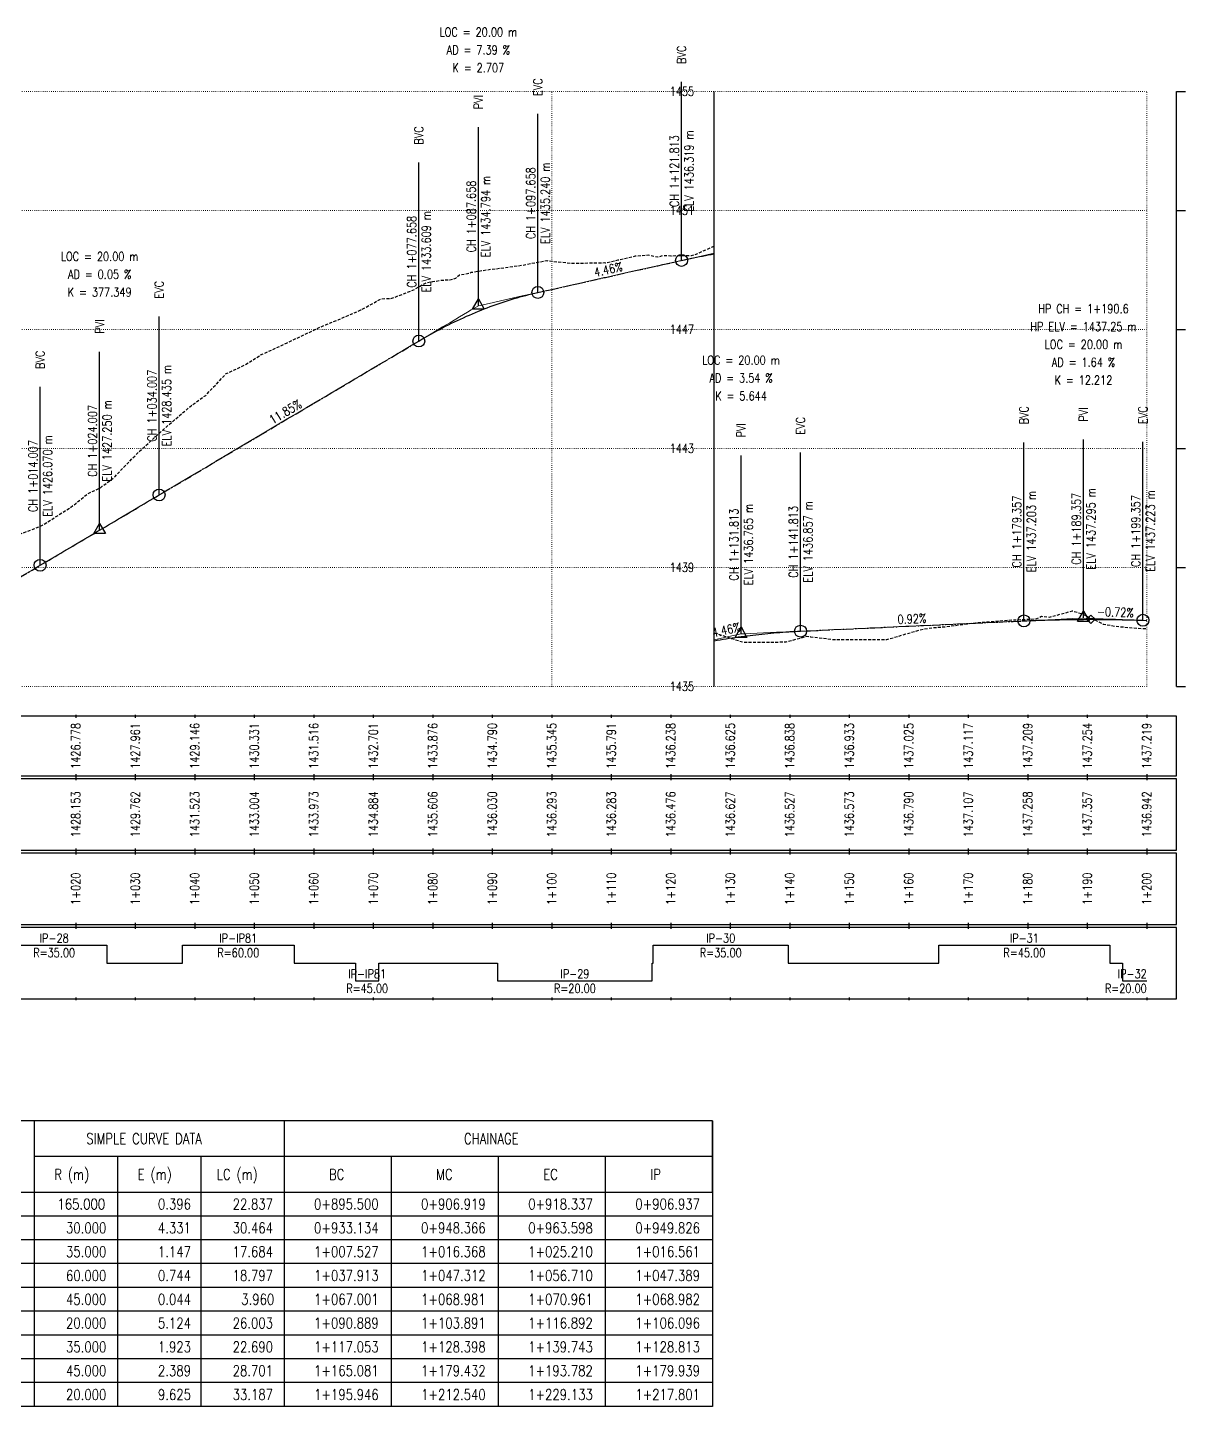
# Model space of a CAD drawing. Extents: x 337736 to 342003, y 3067251 to 3069533.
# Drawn here: x 339387.8 to 339582.4, y 3067266.7 to 3067498.5 of the extents above; entities that cross this region are included whole.
import ezdxf
from ezdxf.enums import TextEntityAlignment as Align

# ---------------------------------------------------------------- set-up
doc = ezdxf.new("R2010")
doc.units = 0
doc.header["$MEASUREMENT"] = 0
for name, pattern in [('Center', [2, 1.25, -0.25, 0.25, -0.25]), ('Dashed', [0.75, 0.5, -0.25]), ('Dot', [0.25, 0, -0.25])]:
    doc.linetypes.add(name, pattern=pattern)
for name, color, linetype in [('Chainage_TXT', 7, 'Continuous'), ('DesignRL_TXT', 5, 'Continuous'), ('ExistRL_TXT', 3, 'Continuous'), ('GL', 3, 'Dashed'), ('Grade Text', 7, 'Continuous'), ('HC_Data', 7, 'Continuous'), ('HL Point', 2, 'Continuous'), ('Horizontal Alignment', 7, 'Continuous'), ('Scale Line', 1, 'Continuous'), ('TitleBox', 7, 'Continuous'), ('VIP Mark', 7, 'Continuous')]:
    doc.layers.add(name, color=color, linetype=linetype)
for name, color, linetype, lineweight in [('Grids', 9, 'Dot', 13), ('Vertical Alignment', 5, 'Center', 30), ('VIP Line', 2, 'Continuous', 5)]:
    doc.layers.add(name, color=color, linetype=linetype, lineweight=lineweight)
doc.styles.get("Standard").update_dxf_attribs({"font": 'simplex.shx'})

msp = doc.modelspace()

# ---------------------------------------------------------------- linework, layer by layer
at = {"layer": 'GL', "flags": 128}
for points in [[(339371.17, 3067405.48), (339374.31, 3067407.93), (339375.87, 3067408.5), (339378.38, 3067409.42), (339379.62, 3067410.15), (339382.53, 3067411.69), (339384.86, 3067412.75), (339388.52, 3067414.09), (339390.29, 3067414.82), (339393.75, 3067417.04), (339394.98, 3067417.78), (339395.87, 3067418.5), (339397.89, 3067420.12), (339399.88, 3067421.08), (339400.08, 3067421.18), (339400.32, 3067421.36), (339402.49, 3067423), (339402.88, 3067423.48), (339406.39, 3067427.08), (339408.49, 3067429.01), (339410.61, 3067430.91), (339410.63, 3067430.93), (339412.45, 3067432.51), (339415.36, 3067434.99), (339415.87, 3067435.35), (339417.7, 3067436.65), (339421.16, 3067440.31), (339424.35, 3067441.78), (339426.93, 3067443.44), (339431.42, 3067445.47), (339432.93, 3067446.23), (339435.87, 3067447.6), (339437.82, 3067448.51), (339439.98, 3067449.36), (339443.79, 3067451), (339447.16, 3067452.87), (339448.98, 3067452.96), (339452.51, 3067454.31), (339454.76, 3067455.59), (339455.87, 3067455.77), (339457.51, 3067456.03), (339458.72, 3067456.05), (339459.75, 3067456.32), (339460.35, 3067456.9), (339461.73, 3067457.13), (339462.34, 3067457.33), (339463.53, 3067457.52), (339465.84, 3067457.88), (339466.55, 3067457.93), (339470.9, 3067458.52), (339471.71, 3067458.7), (339475.02, 3067459.29), (339475.87, 3067459.2), (339479.04, 3067458.87), (339479.5, 3067458.86), (339480.38, 3067458.86), (339484.69, 3067458.95), (339484.9, 3067458.93), (339487.01, 3067459.41), (339489.97, 3067460.08), (339492.09, 3067460.24), (339493.67, 3067459.9), (339494.51, 3067460.17), (339495.87, 3067460.12), (339499.33, 3067460.15), (339499.96, 3067460.29), (339503.19, 3067461.76)], [(339503.19, 3067396.76), (339506.11, 3067395.79), (339507.68, 3067395.29), (339507.98, 3067395.2), (339508.19, 3067395.19), (339513.65, 3067395.19), (339515.28, 3067395.23), (339515.55, 3067395.28), (339515.87, 3067395.37), (339518.68, 3067396.16), (339519.38, 3067396.09), (339523.27, 3067395.61), (339525.34, 3067395.6), (339530.19, 3067395.63), (339532.19, 3067395.61), (339535.38, 3067396.55), (339535.87, 3067396.69), (339538.34, 3067397.38), (339539.97, 3067397.62), (339542.06, 3067397.77), (339547.09, 3067398.43), (339553.44, 3067398.92), (339555.87, 3067399.02), (339557.26, 3067399.1), (339557.37, 3067399.16), (339558.2, 3067399.52), (339559.55, 3067399.39), (339563.39, 3067400.43), (339565.06, 3067399.92), (339565.23, 3067399.84), (339568.57, 3067398.2), (339570.6, 3067397.86), (339573.02, 3067397.61), (339575.87, 3067397.44)]]:
    msp.add_lwpolyline(points, dxfattribs=at)
at = {"layer": 'Grids'}
for p, q in [((339275.87, 3067487.73), (339575.87, 3067487.73)), ((339475.87, 3067387.73), (339475.87, 3067487.73)), ((339575.87, 3067387.73), (339575.87, 3067487.73)), ((339575.87, 3067387.73), (339575.87, 3067487.73)), ((339275.87, 3067467.73), (339575.87, 3067467.73)), ((339275.87, 3067447.73), (339575.87, 3067447.73)), ((339275.87, 3067427.73), (339575.87, 3067427.73)), ((339275.87, 3067407.73), (339575.87, 3067407.73)), ((339275.87, 3067387.73), (339575.87, 3067387.73))]:
    msp.add_line(p, q, dxfattribs=at)
at = {"layer": 'HC_Data'}
for p, q in [((339388.87, 3067314.73), (339388.87, 3067302.73)), ((339430.87, 3067314.73), (339430.87, 3067302.73)), ((339502.87, 3067314.73), (339502.87, 3067302.73)), ((339430.87, 3067308.73), (339388.87, 3067308.73)), ((339402.87, 3067308.73), (339402.87, 3067302.73)), ((339416.87, 3067308.73), (339416.87, 3067302.73)), ((339502.87, 3067308.73), (339430.87, 3067308.73)), ((339448.87, 3067308.73), (339448.87, 3067302.73)), ((339466.87, 3067308.73), (339466.87, 3067302.73)), ((339484.87, 3067308.73), (339484.87, 3067302.73)), ((339388.87, 3067302.73), (339388.87, 3067266.73)), ((339402.87, 3067302.73), (339402.87, 3067266.73)), ((339416.87, 3067302.73), (339416.87, 3067266.73)), ((339430.87, 3067302.73), (339430.87, 3067266.73)), ((339448.87, 3067302.73), (339448.87, 3067266.73)), ((339466.87, 3067302.73), (339466.87, 3067266.73)), ((339484.87, 3067302.73), (339484.87, 3067266.73)), ((339502.87, 3067302.73), (339502.87, 3067266.73)), ((339502.87, 3067298.73), (339270.87, 3067298.73)), ((339502.87, 3067294.73), (339270.87, 3067294.73)), ((339502.87, 3067290.73), (339270.87, 3067290.73)), ((339502.87, 3067286.73), (339270.87, 3067286.73)), ((339502.87, 3067282.73), (339270.87, 3067282.73)), ((339502.87, 3067278.73), (339270.87, 3067278.73)), ((339502.87, 3067274.73), (339270.87, 3067274.73)), ((339502.87, 3067270.73), (339270.87, 3067270.73)), ((339502.87, 3067266.73), (339270.87, 3067266.73))]:
    msp.add_line(p, q, dxfattribs=at)
msp.add_lwpolyline([(339270.87, 3067314.73), (339270.87, 3067302.73), (339502.87, 3067302.73), (339502.87, 3067314.73), (339270.87, 3067314.73)], dxfattribs=at)
at = {"layer": 'HL Point'}
msp.add_lwpolyline([(339565.76, 3067399.01), (339566.47, 3067399.72), (339567.18, 3067399.01), (339566.47, 3067398.3), (339565.76, 3067399.01)], dxfattribs=at)
at = {"layer": 'Horizontal Alignment'}
msp.add_lwpolyline([(339383.4, 3067344.23), (339401.08, 3067344.23), (339401.08, 3067341.23), (339413.78, 3067341.23), (339413.78, 3067344.23), (339432.58, 3067344.23), (339432.58, 3067341.23), (339442.87, 3067341.23), (339442.87, 3067338.23), (339446.83, 3067338.23), (339446.83, 3067341.23), (339466.76, 3067341.23), (339466.76, 3067338.23), (339492.76, 3067338.23), (339492.76, 3067341.23), (339492.92, 3067341.23), (339492.92, 3067344.23), (339515.61, 3067344.23), (339515.61, 3067341.23), (339540.95, 3067341.23), (339540.95, 3067344.23), (339569.65, 3067344.23), (339569.65, 3067341.23), (339571.82, 3067341.23), (339571.82, 3067338.23), (339575.87, 3067338.23)], dxfattribs=at)
at = {"layer": 'Scale Line'}
for p, q in [((339503.19, 3067387.73), (339503.19, 3067487.73)), ((339580.87, 3067387.73), (339580.87, 3067487.73)), ((339580.87, 3067487.73), (339582.37, 3067487.73)), ((339580.87, 3067467.73), (339582.37, 3067467.73)), ((339580.87, 3067447.73), (339582.37, 3067447.73)), ((339580.87, 3067427.73), (339582.37, 3067427.73)), ((339580.87, 3067407.73), (339582.37, 3067407.73)), ((339580.87, 3067387.73), (339582.37, 3067387.73))]:
    msp.add_line(p, q, dxfattribs=at)
at = {"layer": 'TitleBox'}
for p, q in [((339395.87, 3067382.98), (339395.87, 3067382.48)), ((339405.87, 3067382.98), (339405.87, 3067382.48)), ((339415.87, 3067382.98), (339415.87, 3067382.48)), ((339425.87, 3067382.98), (339425.87, 3067382.48)), ((339435.87, 3067382.98), (339435.87, 3067382.48)), ((339445.87, 3067382.98), (339445.87, 3067382.48)), ((339455.87, 3067382.98), (339455.87, 3067382.48)), ((339465.87, 3067382.98), (339465.87, 3067382.48)), ((339475.87, 3067382.98), (339475.87, 3067382.48)), ((339485.87, 3067382.98), (339485.87, 3067382.48)), ((339495.87, 3067382.98), (339495.87, 3067382.48)), ((339505.87, 3067382.98), (339505.87, 3067382.48)), ((339515.87, 3067382.98), (339515.87, 3067382.48)), ((339525.87, 3067382.98), (339525.87, 3067382.48)), ((339535.87, 3067382.98), (339535.87, 3067382.48)), ((339545.87, 3067382.98), (339545.87, 3067382.48)), ((339555.87, 3067382.98), (339555.87, 3067382.48)), ((339565.87, 3067382.98), (339565.87, 3067382.48)), ((339575.87, 3067382.98), (339575.87, 3067382.48)), ((339575.87, 3067382.98), (339575.87, 3067382.48)), ((339395.87, 3067372.98), (339395.87, 3067372.48)), ((339395.87, 3067372.48), (339395.87, 3067371.98)), ((339405.87, 3067372.98), (339405.87, 3067372.48)), ((339405.87, 3067372.48), (339405.87, 3067371.98)), ((339415.87, 3067372.98), (339415.87, 3067372.48)), ((339415.87, 3067372.48), (339415.87, 3067371.98)), ((339425.87, 3067372.98), (339425.87, 3067372.48)), ((339425.87, 3067372.48), (339425.87, 3067371.98)), ((339435.87, 3067372.98), (339435.87, 3067372.48)), ((339435.87, 3067372.48), (339435.87, 3067371.98)), ((339445.87, 3067372.98), (339445.87, 3067372.48)), ((339445.87, 3067372.48), (339445.87, 3067371.98)), ((339455.87, 3067372.98), (339455.87, 3067372.48)), ((339455.87, 3067372.48), (339455.87, 3067371.98)), ((339465.87, 3067372.98), (339465.87, 3067372.48)), ((339465.87, 3067372.48), (339465.87, 3067371.98)), ((339475.87, 3067372.98), (339475.87, 3067372.48)), ((339475.87, 3067372.48), (339475.87, 3067371.98)), ((339485.87, 3067372.98), (339485.87, 3067372.48)), ((339485.87, 3067372.48), (339485.87, 3067371.98)), ((339495.87, 3067372.98), (339495.87, 3067372.48)), ((339495.87, 3067372.48), (339495.87, 3067371.98)), ((339505.87, 3067372.98), (339505.87, 3067372.48)), ((339505.87, 3067372.48), (339505.87, 3067371.98)), ((339515.87, 3067372.98), (339515.87, 3067372.48)), ((339515.87, 3067372.48), (339515.87, 3067371.98)), ((339525.87, 3067372.98), (339525.87, 3067372.48)), ((339525.87, 3067372.48), (339525.87, 3067371.98)), ((339535.87, 3067372.98), (339535.87, 3067372.48)), ((339535.87, 3067372.48), (339535.87, 3067371.98)), ((339545.87, 3067372.98), (339545.87, 3067372.48)), ((339545.87, 3067372.48), (339545.87, 3067371.98)), ((339555.87, 3067372.98), (339555.87, 3067372.48)), ((339555.87, 3067372.48), (339555.87, 3067371.98)), ((339565.87, 3067372.98), (339565.87, 3067372.48)), ((339565.87, 3067372.48), (339565.87, 3067371.98)), ((339575.87, 3067372.98), (339575.87, 3067372.48)), ((339575.87, 3067372.98), (339575.87, 3067372.48)), ((339575.87, 3067372.48), (339575.87, 3067371.98)), ((339575.87, 3067372.48), (339575.87, 3067371.98)), ((339395.87, 3067360.48), (339395.87, 3067359.98)), ((339395.87, 3067359.98), (339395.87, 3067359.48)), ((339405.87, 3067360.48), (339405.87, 3067359.98)), ((339405.87, 3067359.98), (339405.87, 3067359.48)), ((339415.87, 3067360.48), (339415.87, 3067359.98)), ((339415.87, 3067359.98), (339415.87, 3067359.48)), ((339425.87, 3067360.48), (339425.87, 3067359.98)), ((339425.87, 3067359.98), (339425.87, 3067359.48)), ((339435.87, 3067360.48), (339435.87, 3067359.98)), ((339435.87, 3067359.98), (339435.87, 3067359.48)), ((339445.87, 3067360.48), (339445.87, 3067359.98)), ((339445.87, 3067359.98), (339445.87, 3067359.48)), ((339455.87, 3067360.48), (339455.87, 3067359.98)), ((339455.87, 3067359.98), (339455.87, 3067359.48)), ((339465.87, 3067360.48), (339465.87, 3067359.98)), ((339465.87, 3067359.98), (339465.87, 3067359.48)), ((339475.87, 3067360.48), (339475.87, 3067359.98)), ((339475.87, 3067359.98), (339475.87, 3067359.48)), ((339485.87, 3067360.48), (339485.87, 3067359.98)), ((339485.87, 3067359.98), (339485.87, 3067359.48)), ((339495.87, 3067360.48), (339495.87, 3067359.98)), ((339495.87, 3067359.98), (339495.87, 3067359.48)), ((339505.87, 3067360.48), (339505.87, 3067359.98)), ((339505.87, 3067359.98), (339505.87, 3067359.48)), ((339515.87, 3067360.48), (339515.87, 3067359.98)), ((339515.87, 3067359.98), (339515.87, 3067359.48)), ((339525.87, 3067360.48), (339525.87, 3067359.98)), ((339525.87, 3067359.98), (339525.87, 3067359.48)), ((339535.87, 3067360.48), (339535.87, 3067359.98)), ((339535.87, 3067359.98), (339535.87, 3067359.48)), ((339545.87, 3067360.48), (339545.87, 3067359.98)), ((339545.87, 3067359.98), (339545.87, 3067359.48)), ((339555.87, 3067360.48), (339555.87, 3067359.98)), ((339555.87, 3067359.98), (339555.87, 3067359.48)), ((339565.87, 3067360.48), (339565.87, 3067359.98)), ((339565.87, 3067359.98), (339565.87, 3067359.48)), ((339575.87, 3067360.48), (339575.87, 3067359.98)), ((339575.87, 3067360.48), (339575.87, 3067359.98)), ((339575.87, 3067359.98), (339575.87, 3067359.48)), ((339575.87, 3067359.98), (339575.87, 3067359.48)), ((339395.87, 3067347.98), (339395.87, 3067347.48)), ((339405.87, 3067347.98), (339405.87, 3067347.48)), ((339415.87, 3067347.98), (339415.87, 3067347.48)), ((339425.87, 3067347.98), (339425.87, 3067347.48)), ((339435.87, 3067347.98), (339435.87, 3067347.48)), ((339445.87, 3067347.98), (339445.87, 3067347.48)), ((339455.87, 3067347.98), (339455.87, 3067347.48)), ((339465.87, 3067347.98), (339465.87, 3067347.48)), ((339475.87, 3067347.98), (339475.87, 3067347.48)), ((339485.87, 3067347.98), (339485.87, 3067347.48)), ((339495.87, 3067347.98), (339495.87, 3067347.48)), ((339505.87, 3067347.98), (339505.87, 3067347.48)), ((339515.87, 3067347.98), (339515.87, 3067347.48)), ((339525.87, 3067347.98), (339525.87, 3067347.48)), ((339535.87, 3067347.98), (339535.87, 3067347.48)), ((339545.87, 3067347.98), (339545.87, 3067347.48)), ((339555.87, 3067347.98), (339555.87, 3067347.48)), ((339565.87, 3067347.98), (339565.87, 3067347.48)), ((339575.87, 3067347.98), (339575.87, 3067347.48)), ((339575.87, 3067347.98), (339575.87, 3067347.48)), ((339395.87, 3067347.48), (339395.87, 3067346.98)), ((339405.87, 3067347.48), (339405.87, 3067346.98)), ((339415.87, 3067347.48), (339415.87, 3067346.98)), ((339425.87, 3067347.48), (339425.87, 3067346.98)), ((339435.87, 3067347.48), (339435.87, 3067346.98)), ((339445.87, 3067347.48), (339445.87, 3067346.98)), ((339455.87, 3067347.48), (339455.87, 3067346.98)), ((339465.87, 3067347.48), (339465.87, 3067346.98)), ((339475.87, 3067347.48), (339475.87, 3067346.98)), ((339485.87, 3067347.48), (339485.87, 3067346.98)), ((339495.87, 3067347.48), (339495.87, 3067346.98)), ((339505.87, 3067347.48), (339505.87, 3067346.98)), ((339515.87, 3067347.48), (339515.87, 3067346.98)), ((339525.87, 3067347.48), (339525.87, 3067346.98)), ((339535.87, 3067347.48), (339535.87, 3067346.98)), ((339545.87, 3067347.48), (339545.87, 3067346.98)), ((339555.87, 3067347.48), (339555.87, 3067346.98)), ((339565.87, 3067347.48), (339565.87, 3067346.98)), ((339575.87, 3067347.48), (339575.87, 3067346.98)), ((339575.87, 3067347.48), (339575.87, 3067346.98)), ((339395.87, 3067335.48), (339395.87, 3067334.98)), ((339405.87, 3067335.48), (339405.87, 3067334.98)), ((339415.87, 3067335.48), (339415.87, 3067334.98)), ((339425.87, 3067335.48), (339425.87, 3067334.98)), ((339435.87, 3067335.48), (339435.87, 3067334.98)), ((339445.87, 3067335.48), (339445.87, 3067334.98)), ((339455.87, 3067335.48), (339455.87, 3067334.98)), ((339465.87, 3067335.48), (339465.87, 3067334.98)), ((339475.87, 3067335.48), (339475.87, 3067334.98)), ((339485.87, 3067335.48), (339485.87, 3067334.98)), ((339495.87, 3067335.48), (339495.87, 3067334.98)), ((339505.87, 3067335.48), (339505.87, 3067334.98)), ((339515.87, 3067335.48), (339515.87, 3067334.98)), ((339525.87, 3067335.48), (339525.87, 3067334.98)), ((339535.87, 3067335.48), (339535.87, 3067334.98)), ((339545.87, 3067335.48), (339545.87, 3067334.98)), ((339555.87, 3067335.48), (339555.87, 3067334.98)), ((339565.87, 3067335.48), (339565.87, 3067334.98)), ((339575.87, 3067335.48), (339575.87, 3067334.98)), ((339575.87, 3067335.48), (339575.87, 3067334.98))]:
    msp.add_line(p, q, dxfattribs=at)
for points in [[(339270.87, 3067372.73), (339580.87, 3067372.73), (339580.87, 3067382.73), (339270.87, 3067382.73)], [(339270.87, 3067360.23), (339580.87, 3067360.23), (339580.87, 3067372.23), (339270.87, 3067372.23)], [(339270.87, 3067347.73), (339580.87, 3067347.73), (339580.87, 3067359.73), (339270.87, 3067359.73)], [(339270.87, 3067335.23), (339580.87, 3067335.23), (339580.87, 3067347.23), (339270.87, 3067347.23)]]:
    msp.add_lwpolyline(points, close=True, dxfattribs=at)
at = {"layer": 'Vertical Alignment'}
for points in [[(339384.86, 3067405.12), (339388.52, 3067407.28), (339389.88, 3067408.09), (339390.38, 3067408.38), (339390.88, 3067408.68), (339391.38, 3067408.97), (339391.88, 3067409.27), (339392.38, 3067409.56), (339392.88, 3067409.86), (339393.38, 3067410.15), (339393.88, 3067410.45), (339394.38, 3067410.74), (339394.88, 3067411.04), (339395.38, 3067411.33), (339395.88, 3067411.63), (339396.38, 3067411.92), (339396.88, 3067412.22), (339397.38, 3067412.51), (339397.88, 3067412.81), (339398.38, 3067413.11), (339398.88, 3067413.4), (339399.38, 3067413.7), (339399.88, 3067413.99), (339400.38, 3067414.29), (339400.88, 3067414.58), (339401.38, 3067414.88), (339401.88, 3067415.18), (339402.38, 3067415.47), (339402.88, 3067415.77), (339403.38, 3067416.06), (339403.88, 3067416.36), (339404.38, 3067416.65), (339404.88, 3067416.95), (339405.38, 3067417.25), (339405.88, 3067417.54), (339406.38, 3067417.84), (339406.88, 3067418.13), (339407.38, 3067418.43), (339407.88, 3067418.73), (339408.38, 3067419.02), (339408.88, 3067419.32), (339409.38, 3067419.62), (339409.88, 3067419.91), (339409.88, 3067419.91), (339410.61, 3067420.35), (339410.63, 3067420.36), (339412.45, 3067421.44), (339415.36, 3067423.16), (339415.87, 3067423.46), (339417.7, 3067424.55), (339421.16, 3067426.6), (339424.35, 3067428.49), (339426.93, 3067430.02), (339431.42, 3067432.68), (339432.93, 3067433.57), (339435.87, 3067435.31), (339437.82, 3067436.47), (339439.98, 3067437.75), (339443.79, 3067440.01), (339447.16, 3067442.01), (339448.98, 3067443.08), (339452.51, 3067445.17), (339453.53, 3067445.78), (339454.03, 3067446.07), (339454.53, 3067446.36), (339455.03, 3067446.65), (339455.53, 3067446.93), (339456.03, 3067447.2), (339456.53, 3067447.47), (339457.03, 3067447.74), (339457.53, 3067448), (339458.03, 3067448.26), (339458.53, 3067448.51), (339459.03, 3067448.76), (339459.53, 3067449), (339460.03, 3067449.24), (339460.53, 3067449.47), (339461.03, 3067449.7), (339461.53, 3067449.93), (339462.03, 3067450.15), (339462.53, 3067450.36), (339463.03, 3067450.58), (339463.53, 3067450.78), (339464.03, 3067450.98), (339464.53, 3067451.18), (339465.03, 3067451.37), (339465.53, 3067451.56), (339466.03, 3067451.74), (339466.53, 3067451.92), (339467.03, 3067452.1), (339467.53, 3067452.27), (339468.03, 3067452.43), (339468.53, 3067452.59), (339469.03, 3067452.75), (339469.53, 3067452.9), (339470.03, 3067453.04), (339470.53, 3067453.18), (339471.03, 3067453.32), (339471.53, 3067453.45), (339472.03, 3067453.58), (339472.53, 3067453.7), (339473.03, 3067453.82), (339473.53, 3067453.94), (339473.53, 3067453.94), (339475.02, 3067454.27), (339475.87, 3067454.46), (339479.04, 3067455.17), (339479.5, 3067455.27), (339480.38, 3067455.47), (339484.69, 3067456.43), (339484.9, 3067456.47), (339487.01, 3067456.95), (339489.97, 3067457.61), (339492.09, 3067458.08), (339493.67, 3067458.43), (339494.51, 3067458.62), (339495.87, 3067458.92), (339497.68, 3067459.33), (339498.18, 3067459.44), (339498.68, 3067459.55), (339499.18, 3067459.65), (339499.68, 3067459.76), (339500.18, 3067459.86), (339500.68, 3067459.96), (339501.18, 3067460.06), (339501.68, 3067460.15), (339502.18, 3067460.24), (339502.68, 3067460.33), (339503.18, 3067460.42), (339503.19, 3067460.42)], [(339503.19, 3067395.42), (339503.69, 3067395.51), (339504.19, 3067395.59), (339504.69, 3067395.68), (339505.19, 3067395.75), (339505.69, 3067395.83), (339506.19, 3067395.91), (339506.69, 3067395.98), (339507.19, 3067396.05), (339507.69, 3067396.12), (339508.19, 3067396.18), (339508.69, 3067396.25), (339509.19, 3067396.31), (339509.69, 3067396.37), (339510.19, 3067396.43), (339510.69, 3067396.48), (339511.19, 3067396.54), (339511.69, 3067396.59), (339512.19, 3067396.63), (339512.69, 3067396.68), (339513.19, 3067396.72), (339513.69, 3067396.77), (339514.19, 3067396.81), (339514.69, 3067396.84), (339515.19, 3067396.88), (339515.69, 3067396.91), (339516.19, 3067396.94), (339516.69, 3067396.97), (339517.19, 3067397), (339517.69, 3067397.02), (339517.68, 3067397.02), (339518.68, 3067397.07), (339519.38, 3067397.1), (339523.27, 3067397.28), (339525.34, 3067397.37), (339530.19, 3067397.6), (339532.19, 3067397.69), (339535.38, 3067397.84), (339535.87, 3067397.86), (339538.34, 3067397.97), (339539.97, 3067398.05), (339542.06, 3067398.14), (339547.09, 3067398.37), (339553.44, 3067398.67), (339555.23, 3067398.75), (339555.73, 3067398.77), (339556.23, 3067398.79), (339556.73, 3067398.81), (339557.23, 3067398.83), (339557.73, 3067398.85), (339558.23, 3067398.87), (339558.73, 3067398.89), (339559.23, 3067398.9), (339559.73, 3067398.91), (339560.23, 3067398.93), (339560.73, 3067398.94), (339561.23, 3067398.95), (339561.73, 3067398.96), (339562.23, 3067398.97), (339562.73, 3067398.98), (339563.23, 3067398.99), (339563.73, 3067398.99), (339564.23, 3067399), (339564.73, 3067399), (339565.23, 3067399), (339565.73, 3067399.01), (339566.23, 3067399.01), (339566.73, 3067399.01), (339567.23, 3067399.01), (339567.73, 3067399), (339568.23, 3067399), (339568.73, 3067399), (339569.23, 3067398.99), (339569.73, 3067398.99), (339570.23, 3067398.98), (339570.73, 3067398.97), (339571.23, 3067398.96), (339571.73, 3067398.95), (339572.23, 3067398.94), (339572.73, 3067398.93), (339573.23, 3067398.91), (339573.73, 3067398.9), (339574.23, 3067398.88), (339574.73, 3067398.87), (339575.23, 3067398.85), (339575.23, 3067398.85), (339575.87, 3067398.83)]]:
    msp.add_lwpolyline(points, dxfattribs=at)
at = {"layer": 'VIP Line'}
for points in [[(339384.86, 3067405.12), (339388.52, 3067407.28), (339390.29, 3067408.33), (339393.75, 3067410.37), (339394.98, 3067411.09), (339395.87, 3067411.62), (339397.89, 3067412.82), (339399.88, 3067413.99), (339400.08, 3067414.11), (339400.32, 3067414.25), (339402.49, 3067415.53), (339402.88, 3067415.77), (339406.39, 3067417.84), (339408.49, 3067419.09), (339410.61, 3067420.35), (339410.63, 3067420.36), (339412.45, 3067421.44), (339415.36, 3067423.16), (339415.87, 3067423.46), (339417.7, 3067424.55), (339421.16, 3067426.6), (339424.35, 3067428.49), (339426.93, 3067430.02), (339431.42, 3067432.68), (339432.93, 3067433.57), (339435.87, 3067435.31), (339437.82, 3067436.47), (339439.98, 3067437.75), (339443.79, 3067440.01), (339447.16, 3067442.01), (339448.98, 3067443.08), (339452.51, 3067445.17), (339454.76, 3067446.51), (339455.87, 3067447.17), (339457.51, 3067448.14), (339458.72, 3067448.86), (339459.75, 3067449.46), (339460.35, 3067449.82), (339461.73, 3067450.64), (339462.34, 3067451), (339463.53, 3067451.7), (339465.84, 3067452.22), (339466.55, 3067452.38), (339470.9, 3067453.35), (339471.71, 3067453.53), (339475.02, 3067454.27), (339475.87, 3067454.46), (339479.04, 3067455.17), (339479.5, 3067455.27), (339480.38, 3067455.47), (339484.69, 3067456.43), (339484.9, 3067456.47), (339487.01, 3067456.95), (339489.97, 3067457.61), (339492.09, 3067458.08), (339493.67, 3067458.43), (339494.51, 3067458.62), (339495.87, 3067458.92), (339499.33, 3067459.7), (339499.96, 3067459.84), (339503.19, 3067460.56)], [(339503.19, 3067395.56), (339506.11, 3067396.21), (339507.68, 3067396.56), (339507.98, 3067396.57), (339508.19, 3067396.58), (339513.65, 3067396.83), (339515.28, 3067396.91), (339515.55, 3067396.92), (339515.87, 3067396.94), (339518.68, 3067397.07), (339519.38, 3067397.1), (339523.27, 3067397.28), (339525.34, 3067397.37), (339530.19, 3067397.6), (339532.19, 3067397.69), (339535.38, 3067397.84), (339535.87, 3067397.86), (339538.34, 3067397.97), (339539.97, 3067398.05), (339542.06, 3067398.14), (339547.09, 3067398.37), (339553.44, 3067398.67), (339555.87, 3067398.78), (339557.26, 3067398.84), (339557.37, 3067398.85), (339558.2, 3067398.89), (339559.55, 3067398.95), (339563.39, 3067399.13), (339565.06, 3067399.2), (339565.23, 3067399.21), (339568.57, 3067399.09), (339570.6, 3067399.02), (339573.02, 3067398.93), (339575.87, 3067398.83)]]:
    msp.add_lwpolyline(points, dxfattribs=at)
at = {"layer": 'VIP Mark'}
for p, q in [((339497.68, 3067459.33), (339497.68, 3067489.33)), ((339473.53, 3067453.94), (339473.53, 3067483.94)), ((339463.53, 3067451.7), (339463.53, 3067481.7)), ((339453.53, 3067445.78), (339453.53, 3067475.78)), ((339409.88, 3067419.91), (339409.88, 3067449.91)), ((339399.88, 3067413.99), (339399.88, 3067443.99)), ((339389.88, 3067408.09), (339389.88, 3067438.09)), ((339555.23, 3067398.75), (339555.23, 3067428.75)), ((339565.23, 3067399.21), (339565.23, 3067429.21)), ((339575.23, 3067398.85), (339575.23, 3067428.85)), ((339507.68, 3067396.56), (339507.68, 3067426.56)), ((339517.68, 3067397.02), (339517.68, 3067427.02))]:
    msp.add_line(p, q, dxfattribs=at)
for points in [[(339462.53, 3067451.13), (339463.53, 3067452.86), (339464.53, 3067451.13), (339462.53, 3067451.13)], [(339398.88, 3067413.41), (339399.88, 3067415.14), (339400.88, 3067413.41), (339398.88, 3067413.41)], [(339564.23, 3067398.63), (339565.23, 3067400.36), (339566.23, 3067398.63), (339564.23, 3067398.63)], [(339506.68, 3067395.98), (339507.68, 3067397.72), (339508.68, 3067395.98), (339506.68, 3067395.98)]]:
    msp.add_lwpolyline(points, dxfattribs=at)
for centre in [(339497.68, 3067459.33), (339473.53, 3067453.94), (339453.53, 3067445.78), (339409.88, 3067419.91), (339389.88, 3067408.09), (339555.23, 3067398.75), (339575.23, 3067398.85), (339517.68, 3067397.02)]:
    msp.add_circle(centre, 1, dxfattribs=at)

# ---------------------------------------------------------------- texts
at = {"width": 0.8}
for s, p in [('1455', (339495.69, 3067486.98)), ('1451', (339495.69, 3067466.98)), ('1447', (339495.69, 3067446.98)), ('1443', (339495.69, 3067426.98)), ('1439', (339495.69, 3067406.98)), ('1435', (339495.69, 3067386.98))]:
    msp.add_text(s, height=1.5, dxfattribs=at).set_placement(p)
at = {"layer": 'Chainage_TXT', "width": 0.8}
for s, p in [('1+020', (339395.87, 3067353.73)), ('1+030', (339405.87, 3067353.73)), ('1+040', (339415.87, 3067353.73)), ('1+050', (339425.87, 3067353.73)), ('1+060', (339435.87, 3067353.73)), ('1+070', (339445.87, 3067353.73)), ('1+080', (339455.87, 3067353.73)), ('1+090', (339465.87, 3067353.73)), ('1+100', (339475.87, 3067353.73)), ('1+110', (339485.87, 3067353.73)), ('1+120', (339495.87, 3067353.73)), ('1+130', (339505.87, 3067353.73)), ('1+140', (339515.87, 3067353.73)), ('1+150', (339525.87, 3067353.73)), ('1+160', (339535.87, 3067353.73)), ('1+170', (339545.87, 3067353.73)), ('1+180', (339555.87, 3067353.73)), ('1+190', (339565.87, 3067353.73)), ('1+200', (339575.87, 3067353.73)), ('1+200', (339575.87, 3067353.73))]:
    msp.add_text(s, height=1.5, rotation=90, dxfattribs=at).set_placement(p, align=Align.MIDDLE_CENTER)
at = {"layer": 'DesignRL_TXT', "width": 0.8}
for s, p in [('1426.778', (339395.87, 3067377.73)), ('1427.961', (339405.87, 3067377.73)), ('1429.146', (339415.87, 3067377.73)), ('1430.331', (339425.87, 3067377.73)), ('1431.516', (339435.87, 3067377.73)), ('1432.701', (339445.87, 3067377.73)), ('1433.876', (339455.87, 3067377.73)), ('1434.790', (339465.87, 3067377.73)), ('1435.345', (339475.87, 3067377.73)), ('1435.791', (339485.87, 3067377.73)), ('1436.238', (339495.87, 3067377.73)), ('1436.625', (339505.87, 3067377.73)), ('1436.838', (339515.87, 3067377.73)), ('1436.933', (339525.87, 3067377.73)), ('1437.025', (339535.87, 3067377.73)), ('1437.117', (339545.87, 3067377.73)), ('1437.209', (339555.87, 3067377.73)), ('1437.254', (339565.87, 3067377.73)), ('1437.219', (339575.87, 3067377.73)), ('1437.219', (339575.87, 3067377.73))]:
    msp.add_text(s, height=1.5, rotation=90, dxfattribs=at).set_placement(p, align=Align.MIDDLE_CENTER)
at = {"layer": 'ExistRL_TXT', "width": 0.8}
for s, p in [('1428.153', (339395.87, 3067366.23)), ('1429.762', (339405.87, 3067366.23)), ('1431.523', (339415.87, 3067366.23)), ('1433.004', (339425.87, 3067366.23)), ('1433.973', (339435.87, 3067366.23)), ('1434.884', (339445.87, 3067366.23)), ('1435.606', (339455.87, 3067366.23)), ('1436.030', (339465.87, 3067366.23)), ('1436.293', (339475.87, 3067366.23)), ('1436.283', (339485.87, 3067366.23)), ('1436.476', (339495.87, 3067366.23)), ('1436.627', (339505.87, 3067366.23)), ('1436.527', (339515.87, 3067366.23)), ('1436.573', (339525.87, 3067366.23)), ('1436.790', (339535.87, 3067366.23)), ('1437.107', (339545.87, 3067366.23)), ('1437.258', (339555.87, 3067366.23)), ('1437.357', (339565.87, 3067366.23)), ('1436.942', (339575.87, 3067366.23)), ('1436.942', (339575.87, 3067366.23))]:
    msp.add_text(s, height=1.5, rotation=90, dxfattribs=at).set_placement(p, align=Align.MIDDLE_CENTER)
at = {"layer": 'Grade Text', "width": 0.8}
for s, rotation, p in [('4.46%', 12.5824, (339485.61, 3067456.63)), ('4.46%', 12.5824, (339485.61, 3067456.63)), ('11.85%', 30.6507, (339431.7, 3067432.85)), ('-0.72%', 357.9467, (339570.55, 3067399.02)), ('0.92%', 2.6358, (339536.45, 3067397.89)), ('4.46%', 12.5824, (339505.44, 3067396.06))]:
    msp.add_text(s, height=1.5, rotation=rotation, dxfattribs=at).set_placement(p, align=Align.BOTTOM_CENTER)
at = {"layer": 'HC_Data', "width": 0.8}
for s, p in [('SIMPLE CURVE DATA', (339397.63, 3067310.83)), ('CHAINAGE', (339461.11, 3067310.83)), ('R (m)', (339392.27, 3067304.83)), ('E (m)', (339406.27, 3067304.83)), ('LC (m)', (339419.55, 3067304.83)), ('BC', (339438.43, 3067304.83)), ('MC', (339456.43, 3067304.83)), ('EC', (339474.43, 3067304.83)), ('IP', (339492.43, 3067304.83)), ('165.000', (339392.79, 3067299.83)), ('0.396', (339409.67, 3067299.83)), ('22.837', (339422.23, 3067299.83)), ('0+895.500', (339435.91, 3067299.83)), ('0+906.919', (339453.91, 3067299.83)), ('0+918.337', (339471.91, 3067299.83)), ('0+906.937', (339489.91, 3067299.83)), ('30.000', (339394.23, 3067295.83)), ('4.331', (339409.67, 3067295.83)), ('30.464', (339422.23, 3067295.83)), ('0+933.134', (339435.91, 3067295.83)), ('0+948.366', (339453.91, 3067295.83)), ('0+963.598', (339471.91, 3067295.83)), ('0+949.826', (339489.91, 3067295.83)), ('35.000', (339394.23, 3067291.83)), ('1.147', (339409.67, 3067291.83)), ('17.684', (339422.23, 3067291.83)), ('1+007.527', (339435.91, 3067291.83)), ('1+016.368', (339453.91, 3067291.83)), ('1+025.210', (339471.91, 3067291.83)), ('1+016.561', (339489.91, 3067291.83)), ('60.000', (339394.23, 3067287.83)), ('0.744', (339409.67, 3067287.83)), ('18.797', (339422.23, 3067287.83)), ('1+037.913', (339435.91, 3067287.83)), ('1+047.312', (339453.91, 3067287.83)), ('1+056.710', (339471.91, 3067287.83)), ('1+047.389', (339489.91, 3067287.83)), ('45.000', (339394.23, 3067283.83)), ('0.044', (339409.67, 3067283.83)), ('3.960', (339423.67, 3067283.83)), ('1+067.001', (339435.91, 3067283.83)), ('1+068.981', (339453.91, 3067283.83)), ('1+070.961', (339471.91, 3067283.83)), ('1+068.982', (339489.91, 3067283.83)), ('20.000', (339394.23, 3067279.83)), ('5.124', (339409.67, 3067279.83)), ('26.003', (339422.23, 3067279.83)), ('1+090.889', (339435.91, 3067279.83)), ('1+103.891', (339453.91, 3067279.83)), ('1+116.892', (339471.91, 3067279.83)), ('1+106.096', (339489.91, 3067279.83)), ('35.000', (339394.23, 3067275.83)), ('1.923', (339409.67, 3067275.83)), ('22.690', (339422.23, 3067275.83)), ('1+117.053', (339435.91, 3067275.83)), ('1+128.398', (339453.91, 3067275.83)), ('1+139.743', (339471.91, 3067275.83)), ('1+128.813', (339489.91, 3067275.83)), ('45.000', (339394.23, 3067271.83)), ('2.389', (339409.67, 3067271.83)), ('28.701', (339422.23, 3067271.83)), ('1+165.081', (339435.91, 3067271.83)), ('1+179.432', (339453.91, 3067271.83)), ('1+193.782', (339471.91, 3067271.83)), ('1+179.939', (339489.91, 3067271.83)), ('20.000', (339394.23, 3067267.83)), ('9.625', (339409.67, 3067267.83)), ('33.187', (339422.23, 3067267.83)), ('1+195.946', (339435.91, 3067267.83)), ('1+212.540', (339453.91, 3067267.83)), ('1+229.133', (339471.91, 3067267.83)), ('1+217.801', (339489.91, 3067267.83))]:
    msp.add_text(s, height=1.8, dxfattribs=at).set_placement(p)
at = {"layer": 'Horizontal Alignment', "width": 0.8}
for s, p in [('IP-28', (339392.24, 3067344.23)), ('IP-IP81', (339423.18, 3067344.23)), ('IP-30', (339504.27, 3067344.23)), ('IP-31', (339555.3, 3067344.23)), ('IP-IP81', (339444.85, 3067338.23)), ('IP-29', (339479.76, 3067338.23))]:
    msp.add_text(s, height=1.5, dxfattribs=at).set_placement(p, align=Align.BOTTOM_CENTER)
for s, p in [('R=35.00', (339392.24, 3067343.73)), ('R=60.00', (339423.18, 3067343.73)), ('R=35.00', (339504.27, 3067343.73)), ('R=45.00', (339555.3, 3067343.73)), ('R=45.00', (339444.85, 3067337.73)), ('R=20.00', (339479.76, 3067337.73))]:
    msp.add_text(s, height=1.5, dxfattribs=at).set_placement(p, align=Align.TOP_CENTER)
msp.add_text('IP-32', height=1.5, dxfattribs=at).set_placement((339575.87, 3067338.23), align=Align.BOTTOM_RIGHT)
msp.add_text('R=20.00', height=1.5, dxfattribs=at).set_placement((339575.87, 3067337.73), align=Align.TOP_RIGHT)
at = {"layer": 'VIP Mark', "width": 0.8}
for s, p in [('LOC = 20.00 m', (339463.53, 3067497.7)), ('AD = 7.39 %', (339463.53, 3067494.7)), ('K = 2.707', (339463.53, 3067491.7)), ('LOC = 20.00 m', (339399.88, 3067459.99)), ('AD = 0.05 %', (339399.88, 3067456.99)), ('K = 377.349', (339399.88, 3067453.99)), ('HP CH = 1+190.6', (339565.23, 3067451.21)), ('HP ELV = 1437.25 m', (339565.23, 3067448.21)), ('LOC = 20.00 m', (339565.23, 3067445.21)), ('LOC = 20.00 m', (339507.68, 3067442.56)), ('AD = 1.64 %', (339565.23, 3067442.21)), ('AD = 3.54 %', (339507.68, 3067439.56)), ('K = 12.212', (339565.23, 3067439.21)), ('K = 5.644', (339507.68, 3067436.56))]:
    msp.add_text(s, height=1.5, dxfattribs=at).set_placement(p, align=Align.MIDDLE_CENTER)
for s, p in [('BVC', (339497.68, 3067492.33)), ('EVC', (339473.53, 3067486.94)), ('PVI', (339463.53, 3067484.7)), ('BVC', (339453.53, 3067478.78)), ('EVC', (339409.88, 3067452.91)), ('PVI', (339399.88, 3067446.99)), ('BVC', (339389.88, 3067441.09)), ('BVC', (339555.23, 3067431.75)), ('PVI', (339565.23, 3067432.21)), ('EVC', (339575.23, 3067431.85)), ('PVI', (339507.68, 3067429.56)), ('EVC', (339517.68, 3067430.02))]:
    msp.add_text(s, height=1.5, rotation=90, dxfattribs=at).set_placement(p, align=Align.MIDDLE_LEFT)
for s, p in [('CH 1+121.813', (339497.68, 3067474.33)), ('CH 1+097.658', (339473.53, 3067468.94)), ('CH 1+087.658', (339463.53, 3067466.7)), ('CH 1+077.658', (339453.53, 3067460.78)), ('CH 1+034.007', (339409.88, 3067434.91)), ('CH 1+024.007', (339399.88, 3067428.99)), ('CH 1+014.007', (339389.88, 3067423.09)), ('CH 1+179.357', (339555.23, 3067413.75)), ('CH 1+189.357', (339565.23, 3067414.21)), ('CH 1+199.357', (339575.23, 3067413.85)), ('CH 1+131.813', (339507.68, 3067411.56)), ('CH 1+141.813', (339517.68, 3067412.02))]:
    msp.add_text(s, height=1.5, rotation=90, dxfattribs=at).set_placement(p, align=Align.BOTTOM_CENTER)
for s, p in [('ELV 1436.319 m', (339498.18, 3067474.33)), ('ELV 1435.240 m', (339474.03, 3067468.94)), ('ELV 1434.794 m', (339464.03, 3067466.7)), ('ELV 1433.609 m', (339454.03, 3067460.78)), ('ELV 1428.435 m', (339410.38, 3067434.91)), ('ELV 1427.250 m', (339400.38, 3067428.99)), ('ELV 1426.070 m', (339390.38, 3067423.09)), ('ELV 1437.203 m', (339555.73, 3067413.75)), ('ELV 1437.295 m', (339565.73, 3067414.21)), ('ELV 1437.223 m', (339575.73, 3067413.85)), ('ELV 1436.765 m', (339508.18, 3067411.56)), ('ELV 1436.857 m', (339518.18, 3067412.02))]:
    msp.add_text(s, height=1.5, rotation=90, dxfattribs=at).set_placement(p, align=Align.TOP_CENTER)

doc.saveas('drawing.dxf')
